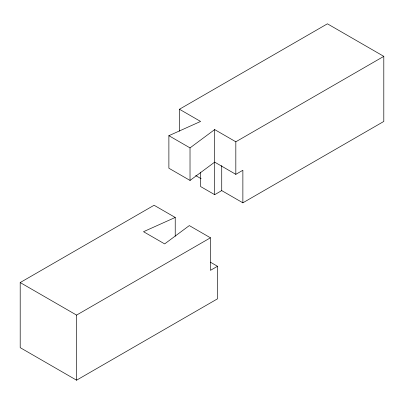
<?xml version="1.0" encoding="UTF-8"?>
<svg xmlns="http://www.w3.org/2000/svg" width="404" height="404" viewBox="0 0 404 404"><rect width="100%" height="100%" fill="white"/><g stroke="black" fill="none" stroke-linecap="round" stroke-linejoin="round"><path stroke-width="0.61" d="M179.452 131.148L179.452 109.242L200.591 121.447L168.882 135.688L168.882 168.231L190.021 180.436L190.021 147.889L214.686 129.583L235.825 141.789L383.8 56.353L383.8 121.447L242.87 202.813L221.73 190.607L214.686 194.678L200.591 186.542L200.591 172.144M190.021 180.436L214.686 162.13L235.825 174.336L242.87 170.266L242.87 202.813M179.452 109.242L327.427 23.811L383.8 56.353M210.454 262.211L217.504 266.281L217.504 298.824L76.573 380.189L20.2 347.647L20.2 282.553L154.086 205.257L175.225 217.458L175.225 236.234M20.2 282.553L76.573 315.1L210.454 237.799L210.454 270.347L217.504 266.281M175.225 217.458L143.516 231.699L164.655 243.905L189.314 225.594L210.454 237.799M168.882 135.688L190.021 147.889M195.713 175.588L201.131 178.714M235.825 141.789L235.825 174.336M221.73 165.574L221.73 190.607M214.686 129.583L214.686 194.678M76.573 315.1L76.573 380.189"/></g></svg>
